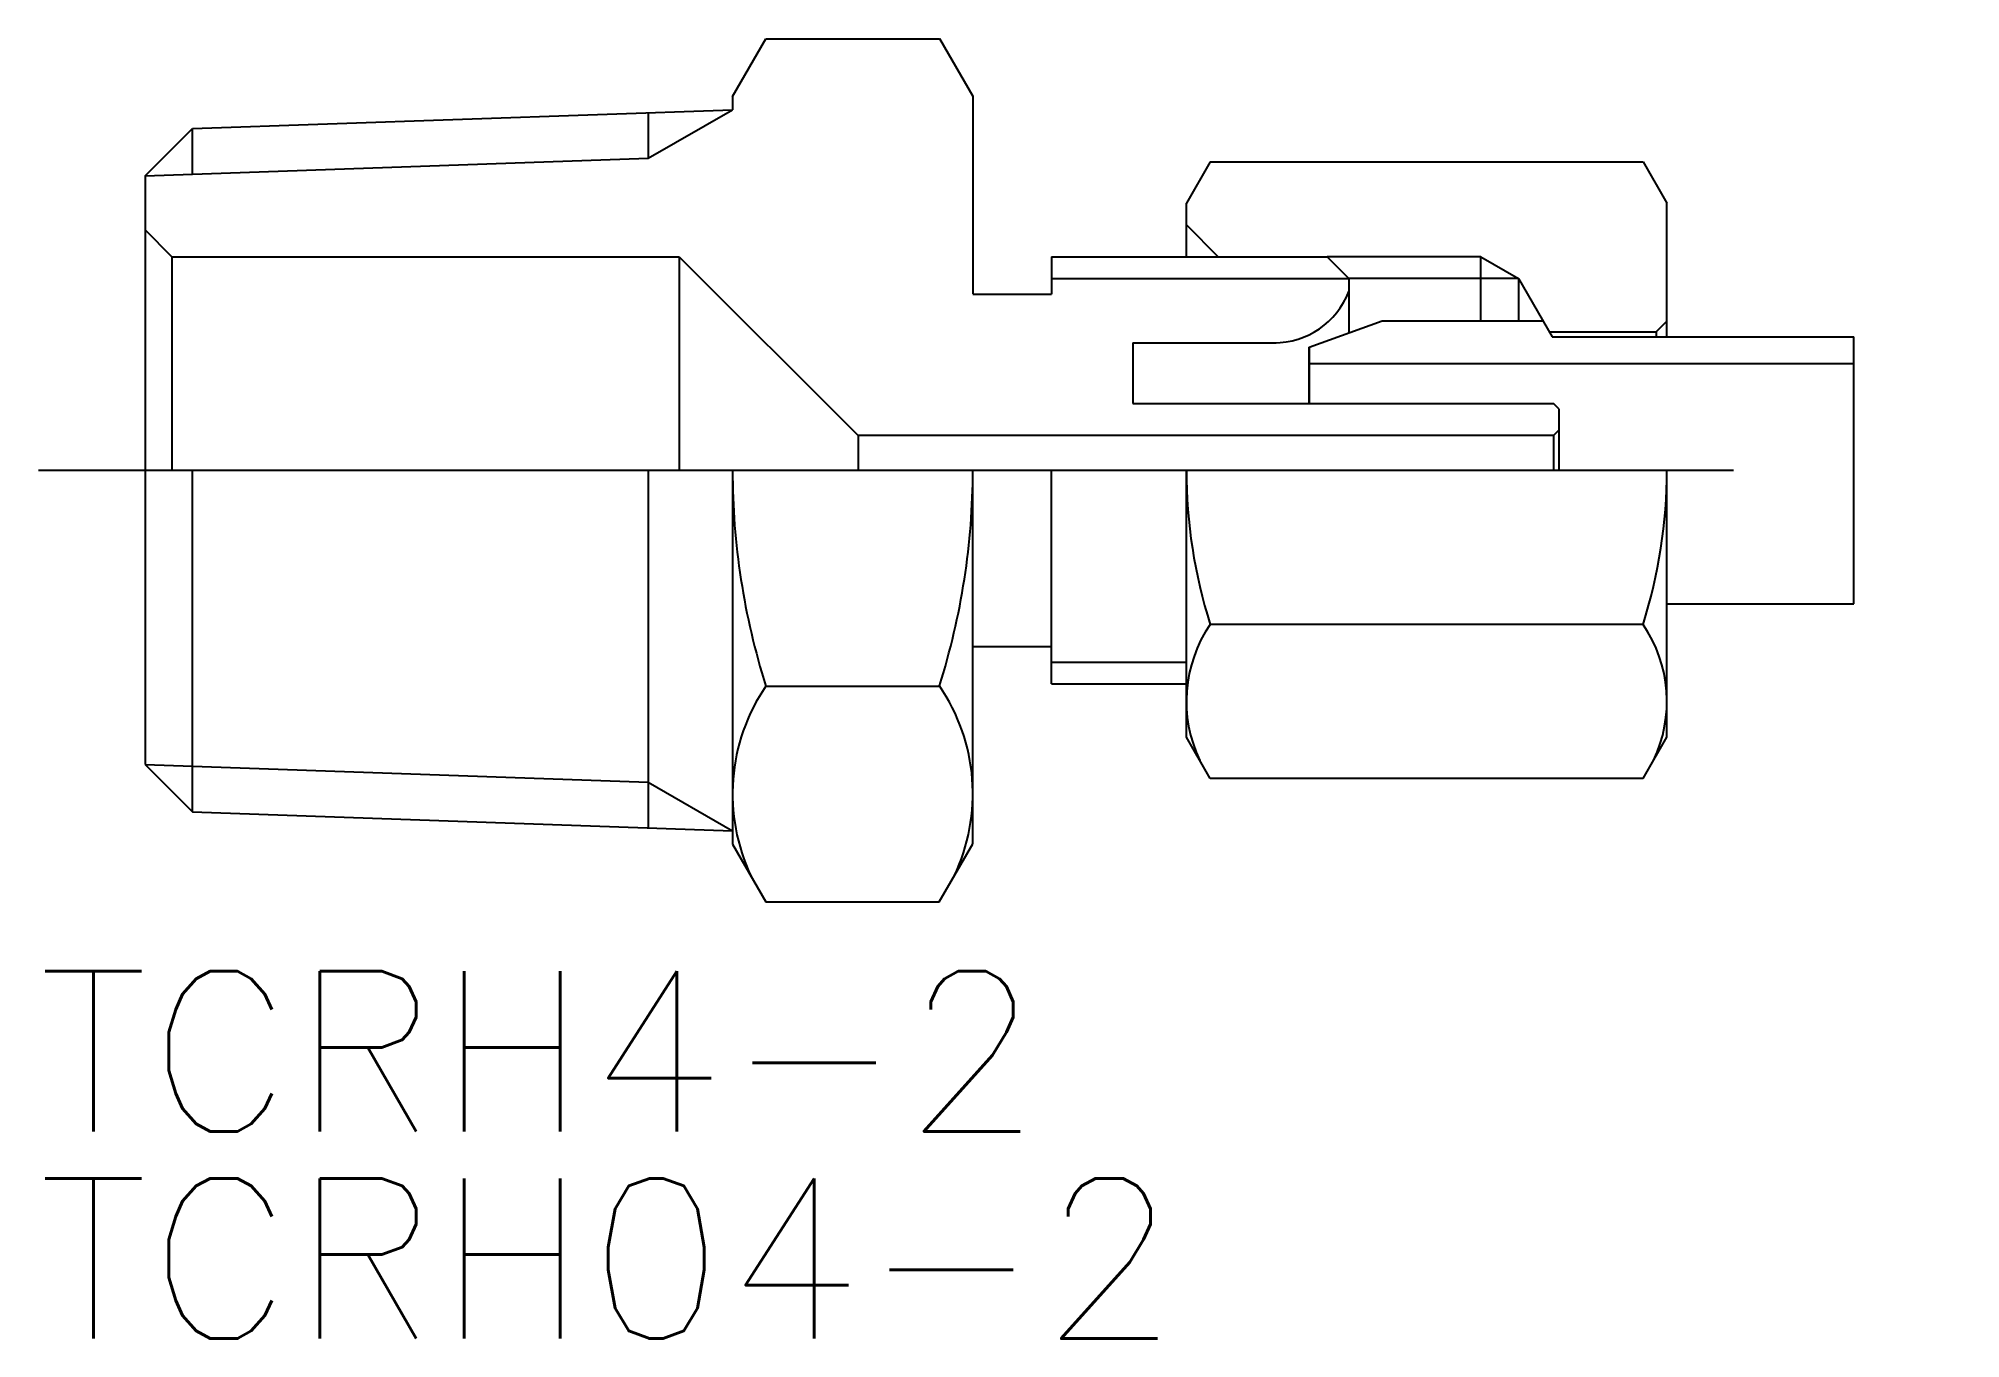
# Model space of a CAD drawing. Extents: x -2 to 34, y -16.3 to 8.1.
import ezdxf

# ---------------------------------------------------------------- set-up
doc = ezdxf.new("R2010")
doc.units = 0
doc.linetypes.add('CENTER', pattern=[50.8, 31.75, -6.35, 6.35, -6.35])
doc.layers.get('0').update_dxf_attribs({"linetype": 'CONTINUOUS'})
doc.layers.add('CENTER', color=1, linetype='CENTER')
doc.styles.get("Standard").update_dxf_attribs({"font": 'txt.shx', "height": 3, "bigfont": 'bigfont.shx'})

msp = doc.modelspace()

# ---------------------------------------------------------------- linework, layer by layer
at = {"color": 7, "linetype": 'CONTINUOUS'}
for p, q in [((11, 7), (11.625, 8.083)), ((11.625, 8.083), (14.877, 8.083)), ((14.875, 8.087), (15.5, 7.004)), ((11, 7), (11, 6.753)), ((15.5, 7.004), (15.5, 3.304)), ((0.887, 6.4), (11, 6.753)), ((9.422, 6.698), (9.422, 5.842)), ((0, 5.513), (0.887, 6.4)), ((0.887, 5.544), (0.887, 6.4)), ((19.947, 5.774), (19.5, 5)), ((19.947, 5.774), (28.053, 5.774)), ((28.053, 5.774), (28.5, 5)), ((0, 5.513), (0, -5.513)), ((19.5, 4), (19.5, 5)), ((28.5, 2.5), (28.5, 5)), ((0.5, 4), (0, 4.5)), ((19.5, 4.594), (20.094, 4)), ((0.5, 4), (10, 4)), ((0.5, 4), (0.5, 0)), ((10, 4), (10, 0)), ((10, 4), (13.35, 0.65)), ((16.977, 4), (22.136, 4)), ((16.977, 4), (16.977, 3.3)), ((22.136, 4), (22.542, 3.594)), ((25.015, 2.8), (25.015, 4)), ((15.5, 3.3), (16.977, 3.3)), ((22.542, 3.594), (22.542, 2.574)), ((25.718, 3.594), (22.542, 3.594)), ((25.718, 3.594), (26.35, 2.5)), ((25.718, 3.594), (25.718, 2.8)), ((21.8, 2.304), (23.164, 2.8)), ((23.164, 2.8), (26.176, 2.8)), ((26.296, 2.594), (28.3, 2.594)), ((28.5, 2.794), (28.3, 2.594)), ((28.3, 2.594), (28.3, 2.5)), ((18.5, 2.386), (18.5, 1.25)), ((18.5, 2.386), (21.183, 2.386)), ((21.8, 2.304), (21.8, 1.25)), ((21.8, 1.25), (21.8, 2.304)), ((26.35, 2.5), (32, 2.5)), ((32, -2.5), (32, 2.5)), ((21.8, 2), (32, 2)), ((18.5, 1.25), (26.377, 1.25)), ((26.477, 1.15), (26.377, 1.25)), ((26.477, 1.15), (26.477, 0)), ((26.477, 0.75), (26.377, 0.65)), ((13.35, 0.65), (13.35, 0)), ((26.377, 0.65), (13.35, 0.65)), ((26.377, 0.65), (26.377, 0)), ((11, 0), (11, -7)), ((15.5, -6.996), (15.5, 0.004)), ((16.977, -4), (16.977, 0)), ((19.5, -5), (19.5, 0)), ((28.5, -5), (28.5, 0)), ((0.887, -6.4), (0.887, 0)), ((9.422, 0), (9.422, -6.698)), ((28.5, -2.5), (32, -2.5)), ((28.053, -2.887), (19.947, -2.887)), ((15.5, -3.3), (16.977, -3.3)), ((11.625, -4.041), (14.878, -4.041)), ((16.977, -4), (19.5, -4)), ((19.947, -5.774), (19.5, -5)), ((28.053, -5.774), (28.5, -5)), ((0, -5.513), (0.887, -6.4)), ((28.053, -5.774), (19.947, -5.774)), ((0.887, -6.4), (11, -6.753)), ((11, -7), (11.625, -8.083)), ((14.872, -8.083), (15.5, -6.996)), ((11.625, -8.083), (14.872, -8.083))]:
    msp.add_line(p, q, dxfattribs=at)
at = {"color": 3, "linetype": 'CONTINUOUS'}
for p, q in [((9.422, 5.842), (11, 6.753)), ((0, 5.513), (9.422, 5.842)), ((25.015, 4), (22.136, 4)), ((25.015, 4), (25.718, 3.594)), ((16.977, 3.594), (22.542, 3.594)), ((16.977, -3.594), (19.5, -3.594)), ((0, -5.513), (9.422, -5.842)), ((9.422, -5.842), (11, -6.753))]:
    msp.add_line(p, q, dxfattribs=at)
at = {"color": 7, "linetype": 'CONTINUOUS'}
for centre, radius, start, end in [((21.142, 3.886), 1.5, 270, 338.9605), ((24.375, 0), 13.375, 180, 197.588), ((2.125, 0.004), 13.375, 342.412, 0), ((18.947, 0), 9.553, 342.412, 0), ((29.053, 0), 9.553, 180, 197.588), ((22.056, -4.33), 2.556, 145.6158, 205.6158), ((25.944, -4.33), 2.556, 334.3842, 34.3842), ((14.578, -6.062), 3.578, 145.6157, 205.6158), ((11.922, -6.058), 3.578, 334.3842, 34.3843)]:
    msp.add_arc(centre, radius, start, end, dxfattribs=at)
at = {"layer": 'CENTER', "color": 1, "linetype": 'CENTER'}
msp.add_line((-2, 0), (34, 0), dxfattribs=at)

# ---------------------------------------------------------------- texts
at = {"color": 7, "linetype": 'CONTINUOUS'}
for s, p in [('TCRH4-2', (-2, -12.384)), ('TCRH04-2', (-2, -16.262))]:
    msp.add_text(s, height=3, dxfattribs=at).set_placement(p)

doc.saveas('drawing.dxf')
